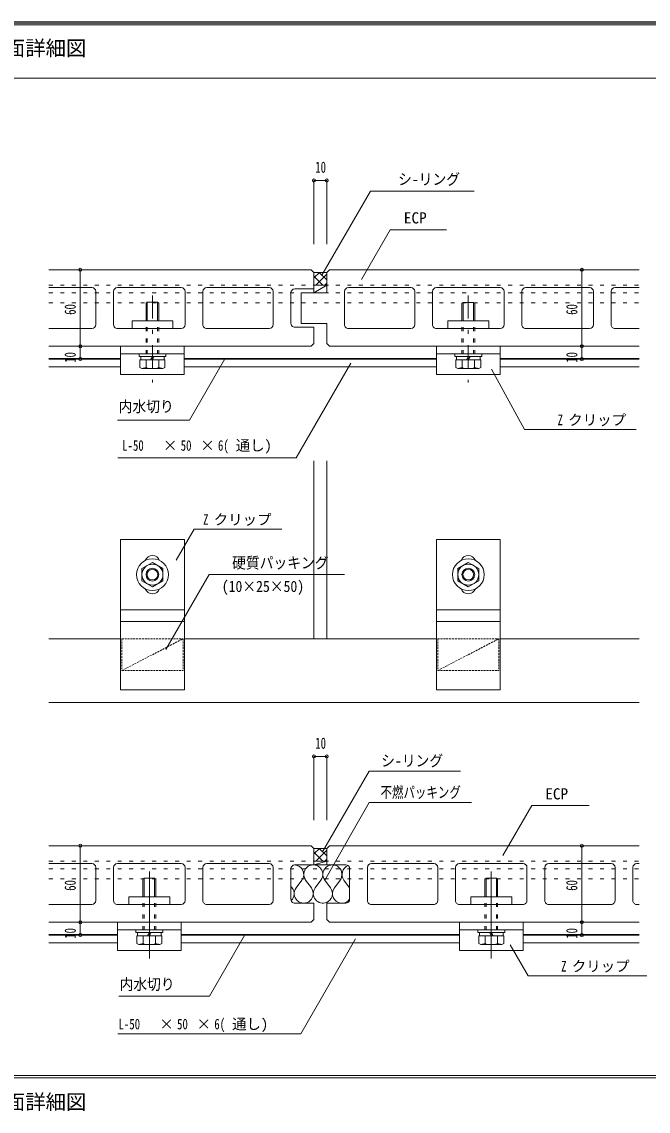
# Model space of a CAD drawing. Units: millimetres, scale not verified. Extents: x -1209 to 1209, y -852 to 852.
# Drawn here: x -89 to 402, y -2 to 852 of the extents above; entities that cross this region are included whole.
import ezdxf
from ezdxf.enums import TextEntityAlignment as Align

# ---------------------------------------------------------------- set-up
doc = ezdxf.new("R2010")
doc.units = ezdxf.units.MM
doc.header["$LTSCALE"] = 3
for name, pattern in [('USER1', [3, 1, -2]), ('USER4', [13, 6, -3, 1, -3]), ('USER9', [0.75, 0.5, -0.25])]:
    doc.linetypes.add(name, pattern=pattern)
for name, color, linetype, lineweight in [('0-1_0-0WAKU', 7, 'Continuous', 18), ('0-2_0-1AL', 5, 'Continuous', 18), ('0-3_0-2SUNPO', 7, 'Continuous', 18), ('0-4_0-3STEEL', 6, 'Continuous', 18), ('0-5_0-4KANAMONO', 6, 'Continuous', 18), ('0-6_0-5FUKUSIZA', 3, 'Continuous', 18)]:
    doc.layers.add(name, color=color, linetype=linetype, lineweight=lineweight)
doc.styles.add('ＭＳ ゴシック', font='')
doc.styles.get('ＭＳ ゴシック').set_extended_font_data('MS Gothic')

msp = doc.modelspace()

# ---------------------------------------------------------------- linework, layer by layer
at = {"layer": '0-1_0-0WAKU'}
for p, q in [((-1209.414, 852.414), (1209.414, 852.414)), ((-1208.207, 851.207), (1208.207, 851.207)), ((-1207, 850), (1207, 850)), ((-1207, 808.159), (1207, 808.159)), ((-1207, 26.35), (1207, 26.35)), ((-1207, 24.65), (1207, 24.65))]:
    msp.add_line(p, q, dxfattribs=at)
at = {"layer": '0-2_0-1AL'}
for p, q in [((-67.76, 658.029), (137.82, 658.029)), ((139.942, 655.907), (137.82, 658.029)), ((149.942, 655.907), (152.063, 658.029)), ((152.063, 658.029), (394.942, 658.029)), ((139.942, 655.907), (139.942, 643.029)), ((149.942, 655.907), (149.942, 640.029)), ((-67.76, 644.029), (-34.058, 644.029)), ((-31.058, 641.029), (-31.058, 615.029)), ((-17.058, 615.029), (-17.058, 641.029)), ((-14.058, 644.029), (35.942, 644.029)), ((38.942, 641.029), (38.942, 615.029)), ((52.942, 615.029), (52.942, 641.029)), ((55.942, 644.029), (104.942, 644.029)), ((107.942, 641.029), (107.942, 615.029)), ((124.942, 643.029), (139.942, 643.029)), ((163.942, 615.029), (163.942, 641.029)), ((166.942, 644.029), (215.942, 644.029)), ((218.942, 641.029), (218.942, 615.029)), ((232.942, 615.029), (232.942, 641.029)), ((235.942, 644.029), (285.942, 644.029)), ((288.942, 641.029), (288.942, 615.029)), ((302.942, 615.029), (302.942, 641.029)), ((305.942, 644.029), (355.942, 644.029)), ((358.942, 641.029), (358.942, 615.029)), ((372.942, 615.029), (372.942, 641.029)), ((375.942, 644.029), (394.942, 644.029)), ((121.942, 640.029), (121.942, 616.029)), ((129.942, 640.029), (129.942, 616.029)), ((129.942, 640.029), (149.942, 640.029)), ((129.942, 616.029), (149.942, 616.029)), ((149.942, 616.029), (149.942, 600.15)), ((-34.058, 612.029), (-67.76, 612.029)), ((35.942, 612.029), (-14.058, 612.029)), ((104.942, 612.029), (55.942, 612.029)), ((124.942, 613.029), (139.942, 613.029)), ((139.942, 613.029), (139.942, 600.15)), ((215.942, 612.029), (166.942, 612.029)), ((285.942, 612.029), (235.942, 612.029)), ((355.942, 612.029), (305.942, 612.029)), ((394.942, 612.029), (375.942, 612.029)), ((-67.76, 598.029), (137.82, 598.029)), ((139.942, 600.15), (137.82, 598.029)), ((139.942, 508.169), (139.942, 368.859)), ((149.942, 508.169), (149.942, 368.859)), ((-67.76, 206.557), (137.82, 206.557)), ((139.942, 204.436), (137.82, 206.557)), ((152.061, 206.558), (149.941, 204.438)), ((152.063, 206.557), (394.942, 206.557)), ((139.942, 204.436), (139.942, 191.557)), ((149.941, 204.438), (149.941, 191.558)), ((-67.76, 192.557), (-34.058, 192.557)), ((-31.058, 189.557), (-31.058, 163.557)), ((-17.058, 163.557), (-17.058, 189.557)), ((-14.058, 192.557), (35.942, 192.557)), ((38.942, 189.557), (38.942, 163.557)), ((52.942, 163.557), (52.942, 189.557)), ((55.942, 192.557), (104.942, 192.557)), ((107.942, 189.557), (107.942, 163.557)), ((121.942, 188.557), (121.942, 164.558)), ((124.942, 191.557), (139.942, 191.557)), ((149.941, 191.558), (164.941, 191.558)), ((164.941, 191.558), (149.941, 191.558)), ((167.941, 188.558), (167.941, 164.558)), ((167.941, 188.558), (167.941, 164.558)), ((181.942, 189.557), (181.942, 163.557)), ((233.942, 192.557), (184.942, 192.557)), ((236.942, 163.557), (236.942, 189.557)), ((250.942, 189.557), (250.942, 163.557)), ((303.942, 192.557), (253.942, 192.557)), ((306.942, 163.557), (306.942, 189.557)), ((320.942, 189.557), (320.942, 163.557)), ((372.942, 192.557), (323.942, 192.557)), ((375.942, 163.557), (375.942, 189.557)), ((389.942, 189.557), (389.942, 163.557)), ((394.942, 192.557), (392.942, 192.557)), ((-34.058, 160.557), (-67.76, 160.557)), ((35.942, 160.557), (-14.058, 160.557)), ((104.942, 160.557), (55.942, 160.557)), ((124.942, 161.558), (139.942, 161.558)), ((139.942, 161.558), (139.942, 148.679)), ((164.941, 161.558), (149.941, 161.558)), ((164.941, 161.558), (149.941, 161.558)), ((149.941, 148.678), (149.941, 161.558)), ((184.942, 160.557), (233.942, 160.557)), ((253.942, 160.557), (303.942, 160.557)), ((323.942, 160.557), (372.942, 160.557)), ((392.942, 160.557), (394.942, 160.557)), ((-67.76, 146.557), (137.82, 146.557)), ((139.942, 148.679), (137.82, 146.558)), ((152.061, 146.558), (149.941, 148.678)), ((152.063, 146.557), (394.942, 146.557))]:
    msp.add_line(p, q, dxfattribs=at)
msp.add_lwpolyline([(149.942, 600.15), (152.063, 598.029), (394.942, 598.029)], dxfattribs=at)
for centre, start, end in [((-34.058, 641.029), 0, 90), ((-14.058, 641.029), 90, 180), ((35.942, 641.029), 0, 90), ((55.942, 641.029), 90, 180), ((104.942, 641.029), 0, 90), ((124.942, 640.029), 90, 180), ((166.942, 641.029), 90, 180), ((215.942, 641.029), 0, 90), ((235.942, 641.029), 90, 180), ((285.942, 641.029), 0, 90), ((305.942, 641.029), 90, 180), ((355.942, 641.029), 0, 90), ((375.942, 641.029), 90, 180), ((-34.058, 615.029), 269.99998, 359.99998), ((-14.058, 615.029), 179.99997, 269.99998), ((35.942, 615.029), 269.99998, 359.99998), ((55.942, 615.029), 179.99997, 269.99998), ((104.942, 615.029), 269.99998, 359.99998), ((124.942, 616.029), 179.99997, 269.99998), ((166.942, 615.029), 179.99997, 269.99998), ((215.942, 615.029), 269.99998, 359.99998), ((235.942, 615.029), 179.99997, 269.99998), ((285.942, 615.029), 269.99998, 359.99998), ((305.942, 615.029), 179.99997, 269.99998), ((355.942, 615.029), 269.99998, 359.99998), ((375.942, 615.029), 179.99997, 269.99998), ((-34.058, 189.557), 0, 90), ((-14.058, 189.557), 90, 180), ((35.942, 189.557), 0, 90), ((55.942, 189.557), 90, 180), ((104.942, 189.557), 0, 90), ((124.942, 188.557), 89.99998, 179.99998), ((164.941, 188.558), 0, 90), ((164.941, 188.558), 0, 90), ((184.942, 189.557), 90, 180), ((233.942, 189.557), 0, 90), ((253.942, 189.557), 90, 180), ((303.942, 189.557), 0, 90), ((323.942, 189.557), 90, 180), ((372.942, 189.557), 0, 90), ((392.942, 189.557), 90, 180), ((-34.058, 163.557), 269.99998, 359.99998), ((-14.058, 163.557), 179.99997, 269.99998), ((35.942, 163.557), 269.99998, 359.99998), ((55.942, 163.557), 179.99997, 269.99998), ((104.942, 163.557), 269.99998, 359.99998), ((124.942, 164.558), 179.99998, 269.99998), ((164.941, 164.558), 270, 0), ((164.941, 164.558), 270, 0), ((184.942, 163.557), 180.00002, 270.00002), ((233.942, 163.557), 270.00002, 0.00003), ((253.942, 163.557), 180.00002, 270.00002), ((303.942, 163.557), 270.00002, 0.00003), ((323.942, 163.557), 180.00002, 270.00002), ((372.942, 163.557), 270.00002, 0.00003), ((392.942, 163.557), 180.00002, 270.00002)]:
    msp.add_arc(centre, 3, start, end, dxfattribs=at)
at = {"layer": '0-3_0-2SUNPO'}
for p, q in [((139.941, 728.029), (149.941, 728.029)), ((139.941, 728.029), (139.941, 678.029)), ((149.941, 728.029), (149.941, 678.029)), ((146.186, 653.902), (184.201, 719.747)), ((265.582, 719.747), (184.201, 719.747)), ((177.274, 650.453), (199.799, 689.467)), ((199.799, 689.467), (243.749, 689.467)), ((70.031, 588.234), (42.314, 540.227)), ((168.853, 584.944), (126.001, 510.721)), ((279.125, 580.198), (305.085, 532.777)), ((42.314, 540.227), (-13.897, 540.227)), ((305.085, 532.777), (392.492, 532.777)), ((-13.88, 510.721), (126.001, 510.721)), ((31.902, 430.385), (45.954, 454.724)), ((45.954, 454.724), (114.792, 454.724)), ((23.938, 360.255), (57.901, 419.079)), ((57.901, 419.079), (163.796, 419.079)), ((139.941, 276.557), (149.941, 276.557)), ((139.941, 276.557), (139.941, 226.557)), ((149.941, 276.557), (149.941, 226.557)), ((148.442, 179.558), (183.132, 240.51)), ((183.132, 240.51), (263.343, 240.51)), ((288.132, 198.982), (310.656, 237.995)), ((310.656, 237.995), (355.566, 237.995)), ((10.942, 186.418), (10.942, 118.275)), ((278.942, 186.418), (278.942, 118.275)), ((85.75, 136.762), (58.033, 88.755)), ((172.575, 133.472), (129.722, 59.249)), ((293.83, 128.93), (307.883, 104.591)), ((307.883, 104.591), (400.752, 104.591)), ((58.033, 88.755), (-13.009, 88.755)), ((-13.833, 59.249), (129.722, 59.249))]:
    msp.add_line(p, q, dxfattribs=at)
at = {"layer": '0-3_0-2SUNPO', "linetype": 'USER4'}
for p, q in [((13.362, 637.89), (13.362, 569.746)), ((260.942, 637.89), (260.942, 569.746))]:
    msp.add_line(p, q, dxfattribs=at)
at = {"layer": '0-3_0-2SUNPO'}
for points in [[(-43.193, 658.029), (-43.193, 598.029), (-43.193, 588.03)], [(349.942, 658.029), (349.942, 598.029), (349.942, 588.03)], [(146.71, 201.85), (183.248, 265.136), (254.698, 265.136)], [(-43.193, 206.557), (-43.193, 146.557), (-43.193, 136.558)], [(349.942, 206.557), (349.942, 146.557), (349.942, 136.558)]]:
    msp.add_lwpolyline(points, dxfattribs=at)
for centre, start, end in [((139.942, 728.029), 0, 180), ((139.942, 728.029), 180, 0), ((149.942, 728.029), 0, 180), ((149.942, 728.029), 180, 0), ((-43.193, 658.029), 0, 180), ((-43.193, 658.029), 180, 0), ((349.942, 658.029), 0, 180), ((349.942, 658.029), 180, 0), ((-43.193, 598.029), 0, 180), ((-43.193, 598.029), 0, 180), ((-43.193, 598.029), 0, 180), ((-43.193, 598.029), 180, 0), ((-43.193, 598.029), 180, 0), ((-43.193, 598.029), 180, 0), ((349.942, 598.029), 0, 180), ((349.942, 598.029), 0, 180), ((349.942, 598.029), 180, 0), ((349.942, 598.029), 180, 0), ((-43.193, 588.03), 0, 180), ((349.942, 588.03), 0, 180), ((-43.193, 588.03), 180, 0), ((349.942, 588.03), 180, 0), ((139.942, 276.557), 0, 180), ((139.942, 276.557), 180, 0), ((149.942, 276.557), 0, 180), ((149.942, 276.557), 180, 0), ((-43.193, 206.557), 0, 180), ((-43.193, 206.557), 180, 0), ((349.942, 206.557), 0, 180), ((349.942, 206.557), 180, 0), ((-43.193, 146.557), 0, 180), ((-43.193, 146.557), 0, 180), ((-43.193, 146.557), 0, 180), ((-43.193, 146.557), 180, 0), ((-43.193, 146.557), 180, 0), ((-43.193, 146.557), 180, 0), ((349.942, 146.557), 0, 180), ((349.942, 146.557), 0, 180), ((349.942, 146.557), 180, 0), ((349.942, 146.557), 180, 0), ((-43.193, 136.558), 0, 180), ((349.942, 136.558), 0, 180), ((-43.193, 136.558), 180, 0), ((349.942, 136.558), 180, 0)]:
    msp.add_arc(centre, 1.2, start, end, dxfattribs=at)
at = {"layer": '0-4_0-3STEEL', "linetype": 'USER1'}
for p, q in [((-67.76, 632.028), (394.942, 632.028)), ((-67.76, 180.556), (394.942, 180.556))]:
    msp.add_line(p, q, dxfattribs=at)
at = {"layer": '0-4_0-3STEEL'}
for p, q in [((-67.76, 588.03), (-11.637, 588.03)), ((-67.76, 582.03), (-11.637, 582.03)), ((38.361, 588.03), (235.943, 588.03)), ((38.361, 582.03), (235.943, 582.03)), ((285.944, 588.03), (394.942, 588.03)), ((285.944, 582.03), (394.942, 582.03)), ((-11.618, 368.859), (-67.76, 368.859)), ((235.942, 368.859), (38.382, 368.859)), ((394.942, 368.859), (285.942, 368.859)), ((394.942, 318.859), (-67.76, 318.859)), ((-67.76, 136.558), (-14.057, 136.558)), ((-67.76, 130.558), (-14.057, 130.558)), ((35.941, 136.558), (253.943, 136.558)), ((35.941, 130.558), (253.943, 130.558)), ((303.941, 136.558), (394.942, 136.558)), ((303.941, 130.558), (394.942, 130.558))]:
    msp.add_line(p, q, dxfattribs=at)
at = {"layer": '0-5_0-4KANAMONO', "linetype": 'USER1'}
for p, q in [((-67.76, 646.03), (394.942, 646.03)), ((-67.76, 640.03), (394.942, 640.03)), ((8.362, 592.029), (8.362, 618.029)), ((9.362, 592.029), (9.362, 618.029)), ((17.362, 592.029), (17.362, 618.029)), ((18.362, 592.029), (18.362, 618.029)), ((255.943, 592.029), (255.943, 617.879)), ((256.944, 592.029), (256.944, 617.879)), ((264.943, 592.029), (264.943, 617.879)), ((265.943, 592.029), (265.943, 617.879)), ((-67.76, 194.558), (394.942, 194.558)), ((-67.76, 188.558), (394.942, 188.558)), ((5.942, 140.557), (5.942, 166.557)), ((6.942, 140.557), (6.942, 166.557)), ((14.942, 140.557), (14.942, 166.557)), ((15.942, 140.557), (15.942, 166.557)), ((273.942, 140.557), (273.942, 166.557)), ((274.942, 140.557), (274.942, 166.557)), ((282.942, 140.557), (282.942, 166.557)), ((283.942, 140.557), (283.942, 166.557))]:
    msp.add_line(p, q, dxfattribs=at)
at = {"layer": '0-5_0-4KANAMONO'}
for p, q in [((9.361, 632.528), (8.362, 631.952)), ((8.362, 618.029), (8.362, 631.952)), ((9.362, 618.029), (9.362, 632.528)), ((9.362, 632.528), (17.362, 632.528)), ((17.361, 632.528), (18.361, 631.952)), ((17.362, 618.029), (17.362, 632.528)), ((18.362, 618.029), (18.362, 631.952)), ((256.943, 632.378), (255.943, 631.802)), ((256.944, 617.879), (256.944, 632.378)), ((256.944, 632.378), (264.943, 632.378)), ((264.943, 617.879), (264.943, 632.378)), ((264.943, 632.378), (265.943, 631.802)), ((255.943, 617.879), (255.943, 631.802)), ((265.943, 617.879), (265.943, 631.802)), ((-2.637, 618.029), (-2.637, 612.029)), ((-2.637, 618.029), (29.361, 618.029)), ((29.361, 618.029), (29.361, 612.029)), ((244.943, 618.029), (276.944, 618.029)), ((244.943, 618.029), (244.943, 612.029)), ((276.944, 618.029), (276.944, 612.029)), ((-2.637, 612.029), (29.361, 612.029)), ((276.944, 612.029), (244.943, 612.029)), ((-11.637, 598.029), (-11.637, 576.03)), ((-11.637, 598.029), (38.361, 598.029)), ((38.361, 598.029), (38.361, 576.03)), ((235.943, 598.029), (235.943, 576.03)), ((235.943, 598.029), (285.944, 598.029)), ((285.944, 598.029), (285.944, 576.03)), ((-11.637, 592.029), (38.361, 592.029)), ((2.862, 592.029), (23.862, 592.029)), ((2.862, 590.031), (2.862, 592.029)), ((2.862, 590.031), (23.862, 590.031)), ((4.162, 587.529), (4.162, 590.031)), ((11.918, 587.529), (13.362, 590.031)), ((13.362, 587.529), (14.805, 590.031)), ((22.562, 587.529), (22.562, 590.031)), ((23.862, 590.031), (23.862, 592.029)), ((285.944, 592.029), (235.943, 592.029)), ((250.443, 592.029), (271.443, 592.029)), ((250.443, 590.031), (250.443, 592.029)), ((250.443, 590.031), (271.443, 590.031)), ((251.743, 587.529), (251.743, 590.031)), ((259.5, 587.529), (260.943, 590.031)), ((260.943, 587.529), (262.387, 590.031)), ((270.144, 587.529), (270.144, 590.031)), ((271.443, 590.031), (271.443, 592.029)), ((-67.76, 588.43), (-11.637, 588.43)), ((5.111, 580.53), (3.546, 581.433)), ((3.547, 581.433), (3.547, 587.529)), ((3.547, 587.529), (23.177, 587.529)), ((8.454, 581.355), (5.112, 580.53)), ((8.454, 581.355), (8.454, 587.529)), ((18.269, 581.355), (18.269, 587.529)), ((18.269, 581.355), (21.611, 580.53)), ((21.612, 580.53), (23.177, 581.433)), ((23.177, 581.433), (23.177, 587.529)), ((38.361, 588.43), (235.943, 588.43)), ((252.692, 580.53), (251.128, 581.433)), ((251.129, 581.433), (251.129, 587.529)), ((251.129, 587.529), (270.759, 587.529)), ((256.036, 581.355), (252.694, 580.53)), ((256.036, 581.355), (256.036, 587.529)), ((265.851, 581.355), (265.851, 587.529)), ((265.851, 581.355), (269.193, 580.53)), ((269.193, 580.53), (270.759, 581.433)), ((270.759, 581.433), (270.759, 587.529)), ((285.944, 588.43), (394.942, 588.43)), ((-11.637, 576.03), (38.361, 576.03)), ((5.112, 580.53), (21.612, 580.53)), ((235.943, 576.03), (285.944, 576.03)), ((252.693, 580.53), (269.193, 580.53)), ((-11.618, 391.561), (38.382, 391.561)), ((235.942, 391.561), (285.942, 391.561)), ((-11.618, 382.323), (38.382, 382.323)), ((235.942, 382.323), (285.942, 382.323)), ((6.942, 181.056), (5.942, 180.48)), ((5.942, 166.557), (5.942, 180.48)), ((6.942, 166.557), (6.942, 181.056)), ((6.942, 181.056), (14.942, 181.056)), ((14.941, 181.056), (15.941, 180.48)), ((14.942, 166.557), (14.942, 181.056)), ((15.942, 166.557), (15.942, 180.48)), ((274.942, 181.056), (273.942, 180.48)), ((273.942, 166.557), (273.942, 180.48)), ((274.942, 166.557), (274.942, 181.056)), ((282.942, 181.056), (274.942, 181.056)), ((282.942, 166.557), (282.942, 181.056)), ((282.942, 181.056), (283.942, 180.48)), ((283.942, 166.557), (283.942, 180.48)), ((-5.057, 166.557), (-5.057, 160.557)), ((-5.057, 166.557), (26.941, 166.557)), ((26.941, 166.557), (26.941, 160.557)), ((262.943, 166.557), (262.943, 160.557)), ((294.941, 166.557), (262.943, 166.557)), ((294.941, 166.557), (294.941, 160.557)), ((-5.057, 160.557), (26.941, 160.557)), ((294.941, 160.557), (262.943, 160.557)), ((-14.057, 146.557), (-14.057, 124.558)), ((-14.057, 146.557), (35.941, 146.557)), ((35.941, 146.557), (35.941, 124.558)), ((253.943, 146.557), (253.943, 124.558)), ((303.941, 146.557), (253.943, 146.557)), ((303.941, 146.557), (303.941, 124.558)), ((-67.76, 136.958), (-14.057, 136.958)), ((-14.057, 140.557), (35.941, 140.557)), ((0.442, 140.557), (21.442, 140.557)), ((0.442, 138.559), (0.442, 140.557)), ((0.442, 138.559), (21.442, 138.559)), ((1.742, 136.057), (1.742, 138.559)), ((9.498, 136.057), (10.942, 138.559)), ((10.942, 136.057), (12.385, 138.559)), ((20.142, 136.057), (20.142, 138.559)), ((21.442, 138.559), (21.442, 140.557)), ((35.941, 136.958), (253.943, 136.958)), ((303.941, 140.557), (253.943, 140.557)), ((289.442, 140.557), (268.442, 140.557)), ((268.442, 138.559), (268.442, 140.557)), ((289.442, 138.559), (268.442, 138.559)), ((269.742, 136.057), (269.742, 138.559)), ((278.942, 136.057), (277.499, 138.559)), ((280.385, 136.057), (278.942, 138.559)), ((288.142, 136.057), (288.142, 138.559)), ((289.442, 138.559), (289.442, 140.557)), ((303.941, 136.958), (394.942, 136.958)), ((2.691, 129.058), (1.126, 129.961)), ((1.127, 129.961), (1.127, 136.057)), ((1.127, 136.057), (20.757, 136.057)), ((6.034, 129.883), (2.692, 129.058)), ((2.692, 129.058), (19.192, 129.058)), ((6.034, 129.883), (6.034, 136.057)), ((15.849, 129.883), (15.849, 136.057)), ((15.849, 129.883), (19.191, 129.058)), ((19.192, 129.058), (20.757, 129.961)), ((20.757, 129.961), (20.757, 136.057)), ((269.127, 129.961), (269.127, 136.057)), ((288.757, 136.057), (269.127, 136.057)), ((270.692, 129.058), (269.127, 129.961)), ((274.034, 129.883), (270.692, 129.058)), ((287.192, 129.058), (270.692, 129.058)), ((274.034, 129.883), (274.034, 136.057)), ((283.849, 129.883), (283.849, 136.057)), ((283.849, 129.883), (287.192, 129.058)), ((287.193, 129.058), (288.758, 129.961)), ((288.757, 129.961), (288.757, 136.057)), ((-14.057, 124.558), (35.941, 124.558)), ((303.941, 124.558), (253.943, 124.558))]:
    msp.add_line(p, q, dxfattribs=at)
for points in [[(-11.618, 328.859), (-11.618, 446.561), (38.382, 446.561), (38.382, 328.859)], [(235.942, 328.859), (235.942, 446.561), (285.942, 446.561), (285.942, 328.859)], [(13.382, 428.561), (21.609, 423.811), (21.609, 414.311), (13.382, 409.561), (5.155, 414.311), (5.155, 423.811)], [(260.942, 428.561), (269.169, 423.811), (269.169, 414.311), (260.942, 409.561), (252.715, 414.311), (252.715, 423.811)]]:
    msp.add_lwpolyline(points, close=True, dxfattribs=at)
for centre, radius in [((13.382, 419.061), 12.5), ((13.382, 419.061), 8.227), ((260.942, 419.061), 12.5), ((260.942, 419.061), 8.227), ((13.382, 419.061), 5), ((13.382, 419.061), 4.2), ((260.942, 419.061), 5), ((260.942, 419.061), 4.2)]:
    msp.add_circle(centre, radius, dxfattribs=at)
for centre, radius, start, end in [((13.362, 595.53), 15, 250.903, 289.09698), ((260.943, 595.53), 15, 250.903, 289.09698), ((13.382, 428.061), 6, 21.31074, 158.68926), ((260.942, 428.061), 6, 21.31074, 158.68926), ((13.382, 410.061), 6, 201.31074, 338.68926), ((260.942, 410.061), 6, 201.31074, 338.68926), ((10.942, 144.058), 15, 250.903, 289.09698), ((278.942, 144.058), 15, 250.90302, 289.097)]:
    msp.add_arc(centre, radius, start, end, dxfattribs=at)
at = {"layer": '0-6_0-5FUKUSIZA'}
for p, q in [((139.942, 651.637), (144.213, 655.908)), ((139.942, 655.908), (139.942, 640.029)), ((139.942, 655.908), (149.942, 655.907)), ((139.942, 653.017), (146.93, 646.029)), ((141.405, 646.029), (149.942, 654.566)), ((144.123, 655.908), (149.942, 650.088)), ((149.942, 655.908), (149.942, 640.029)), ((139.942, 646.029), (149.942, 646.029)), ((148.476, 646.029), (149.942, 647.495)), ((139.943, 204.437), (139.943, 191.559)), ((139.943, 204.437), (149.943, 204.436)), ((139.943, 200.166), (144.214, 204.436)), ((139.943, 201.546), (146.931, 194.558)), ((141.406, 194.558), (149.943, 203.095)), ((144.124, 204.436), (149.943, 198.617)), ((149.942, 204.439), (149.942, 191.559)), ((149.942, 194.559), (139.943, 194.559)), ((149.941, 194.558), (139.943, 191.559)), ((139.943, 191.559), (149.942, 191.559)), ((148.477, 194.558), (149.943, 196.024)), ((125.942, 173.559), (130.442, 179.559)), ((137.942, 173.559), (133.442, 179.559)), ((140.942, 173.559), (145.442, 179.559)), ((152.942, 173.559), (148.442, 179.558)), ((155.942, 173.559), (160.442, 179.558)), ((167.942, 173.559), (163.442, 179.558)), ((122.942, 173.183), (121.942, 174.516))]:
    msp.add_line(p, q, dxfattribs=at)
at = {"layer": '0-6_0-5FUKUSIZA', "linetype": 'USER9'}
for p, q in [((-10.618, 368.859), (37.382, 368.859)), ((-10.618, 343.859), (37.382, 368.859)), ((-10.618, 368.859), (-10.618, 343.859)), ((37.382, 368.859), (37.382, 343.859)), ((236.942, 368.859), (284.942, 368.859)), ((236.942, 343.859), (284.942, 368.859)), ((236.942, 368.859), (236.942, 343.859)), ((284.942, 368.859), (284.942, 343.859)), ((-10.618, 343.859), (37.382, 343.859)), ((236.942, 343.859), (284.942, 343.859))]:
    msp.add_line(p, q, dxfattribs=at)
at = {"layer": '0-6_0-5FUKUSIZA'}
msp.add_lwpolyline([(149.942, 646.029), (139.942, 640.029), (149.942, 640.029)], dxfattribs=at)
for centre, start, end in [((124.442, 184.059), 323.12981, 87.66164), ((139.442, 184.059), 323.12981, 216.87016), ((154.442, 184.059), 323.12981, 216.87016), ((169.442, 184.059), 111.81644, 216.87016), ((116.942, 169.059), 313.4055, 36.87013), ((131.942, 169.059), 143.12273, 36.87018), ((146.942, 169.059), 143.12273, 293.57524), ((146.942, 169.059), 293.57524, 36.87015), ((161.942, 169.059), 143.12273, 323.1256)]:
    msp.add_arc(centre, 7.5, start, end, dxfattribs=at)

# ---------------------------------------------------------------- texts
at = {"layer": '0-1_0-0WAKU', "style": 'ＭＳ ゴシック'}
for s, p in [('中間部垂直・水平断面詳細図', (-246.2, 822.385)), ('開口部垂直・水平断面詳細図', (-246.2, -3.624))]:
    msp.add_text(s, height=11.72, dxfattribs=at).set_placement(p, align=Align.BOTTOM_LEFT)
at = {"layer": '0-3_0-2SUNPO', "style": 'ＭＳ ゴシック'}
for s, height, width, p in [('10', 8.791, 0.7, (141.039, 731.429)), ('シ-リング', 8.791, 0.9, (205.91, 721.979)), ('内水切り', 8.791, 0.9, (-13.058, 543.851)), ('Z', 8.303, 0.75, (330.923, 533.676)), ('L-50', 8.303, 0.75, (-10.378, 513.676)), ('50', 8.303, 0.75, (35.519, 513.676)), ('6(', 8.303, 0.75, (64.724, 513.676)), ('Z', 8.303, 0.75, (53.039, 455.624)), ('硬質パッキング', 8.791, 0.9, (75.841, 421.311)), ('(10×25×50)', 8.791, 0.9, (67.701, 402.828)), ('10', 8.791, 0.7, (141.039, 279.957)), ('シ-リング', 8.791, 0.9, (192.651, 266.189)), ('不燃パッキング', 8.791, 0.75, (192.12, 241.411)), ('Z', 8.303, 0.75, (333.72, 105.491)), ('内水切り', 8.791, 0.9, (-12.409, 90.988)), ('L-50', 8.303, 0.75, (-13.233, 60.149)), ('50', 8.303, 0.75, (32.665, 60.149)), ('6(', 8.303, 0.75, (61.869, 60.149))]:
    msp.add_text(s, height=height, dxfattribs=dict(at, width=width)).set_placement(p, align=Align.BOTTOM_LEFT)
for s, height, p in [('ECP', 8.791, (210.399, 691.699)), ('クリップ', 8.303, (339.269, 533.676)), ('×', 8.303, (21.617, 513.676)), ('×', 8.303, (50.821, 513.676)), ('通し)', 8.303, (78.635, 513.676)), ('クリップ', 8.303, (61.385, 455.624)), ('ECP', 8.791, (321.256, 240.228)), ('クリップ', 8.303, (342.067, 105.491)), ('×', 8.303, (18.762, 60.149)), ('×', 8.303, (47.967, 60.149)), ('通し)', 8.303, (75.78, 60.149))]:
    msp.add_text(s, height=height, dxfattribs=at).set_placement(p, align=Align.BOTTOM_LEFT)
at = {"layer": '0-3_0-2SUNPO', "style": 'ＭＳ ゴシック', "width": 0.7}
for s, p in [('60', (-44.093, 622.724)), ('60', (349.042, 622.724)), ('10', (-44.093, 585.124)), ('10', (349.042, 585.124)), ('60', (-44.093, 171.252)), ('60', (349.042, 171.252)), ('10', (-44.093, 133.653)), ('10', (349.042, 133.653))]:
    msp.add_text(s, height=8.798, rotation=90, dxfattribs=at).set_placement(p, align=Align.BOTTOM_LEFT)

doc.saveas('drawing.dxf')
